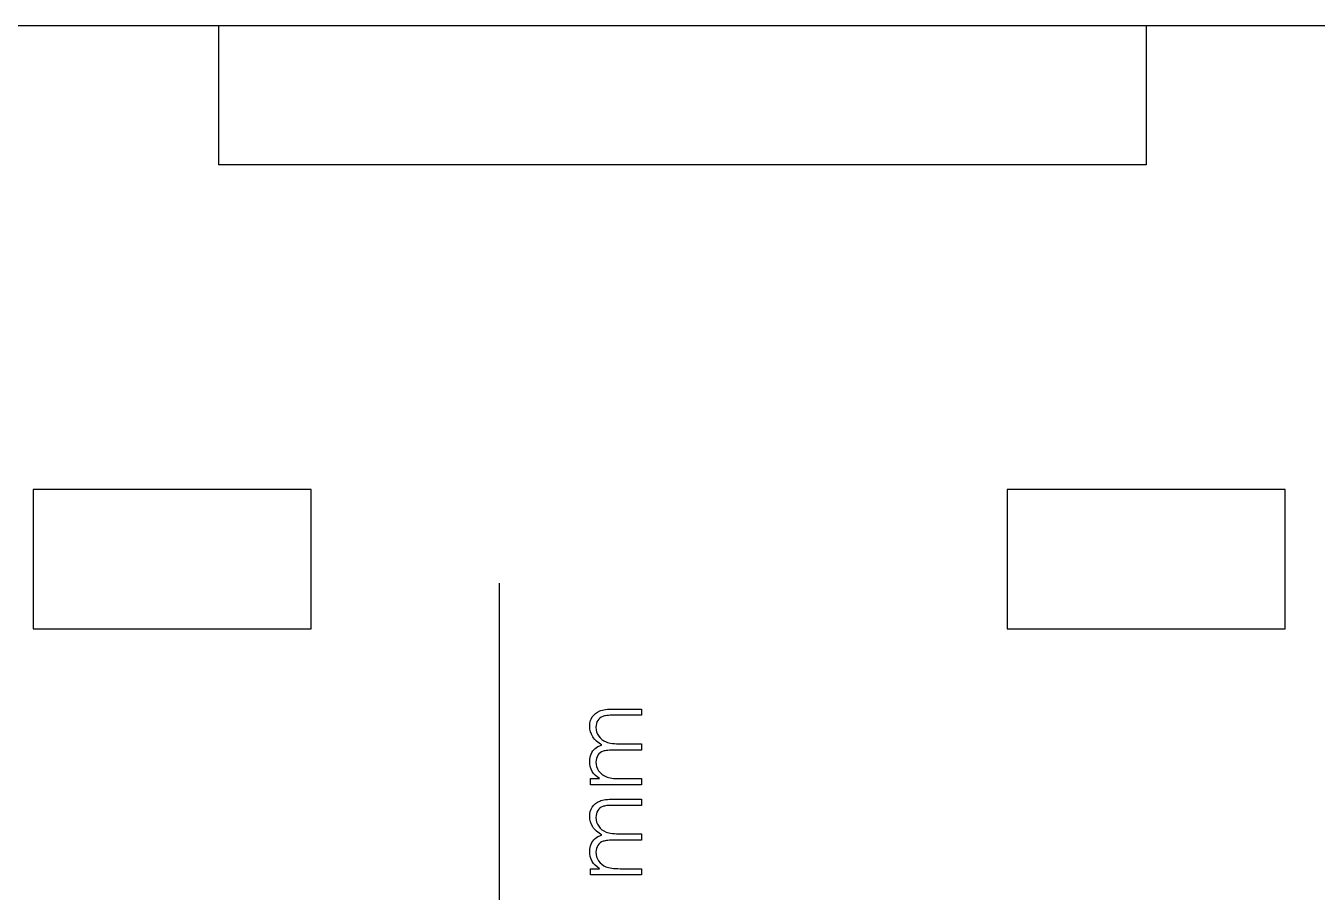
# Model space of a CAD drawing. Header units: millimetres. Extents: x -495 to 17, y 155 to 441.
# Drawn here: x -407.6 to -351.9, y 279.9 to 317.3 of the extents above; entities that cross this region are included whole.
import ezdxf

# ---------------------------------------------------------------- set-up
doc = ezdxf.new("R2010")
doc.units = ezdxf.units.MM

msp = doc.modelspace()

# ---------------------------------------------------------------- linework, layer by layer
at = {"color": 7, "linetype": 'Continuous', "lineweight": 25}
for p, q in [((-316.279, 317.286), (-495.279, 317.286)), ((-399.279, 317.286), (-399.279, 311.286)), ((-359.279, 317.286), (-359.279, 311.286)), ((-359.279, 311.286), (-399.279, 311.286)), ((-395.279, 297.286), (-407.279, 297.286)), ((-407.279, 297.286), (-407.279, 291.286)), ((-395.279, 291.286), (-395.279, 297.286)), ((-353.279, 297.286), (-365.279, 297.286)), ((-365.279, 297.286), (-365.279, 291.286)), ((-353.279, 291.286), (-353.279, 297.286)), ((-407.279, 291.286), (-395.279, 291.286)), ((-365.279, 291.286), (-353.279, 291.286))]:
    msp.add_line(p, q, dxfattribs=at)
at = {"color": 7, "linetype": 'Continuous'}
msp.add_line((-387.161, 164.056), (-387.161, 293.248), dxfattribs=at)
at = {"color": 7, "linetype": 'Continuous', "flags": 128}
for points in [[(-383.238, 284.556), (-383.238, 284.825), (-383.238, 284.825), (-382.857, 284.825), (-382.857, 284.825), (-382.956, 284.899), (-383.04, 284.975), (-383.109, 285.051), (-383.165, 285.129), (-383.165, 285.129), (-383.214, 285.238), (-383.249, 285.35), (-383.269, 285.464), (-383.276, 285.581), (-383.276, 285.581), (-383.272, 285.66), (-383.261, 285.737), (-383.241, 285.812), (-383.213, 285.885), (-383.179, 285.954), (-383.14, 286.016), (-383.096, 286.072), (-383.046, 286.121), (-382.989, 286.164), (-382.919, 286.206), (-382.839, 286.244), (-382.747, 286.279), (-382.747, 286.279), (-382.81, 286.315), (-382.869, 286.353), (-382.924, 286.394), (-382.975, 286.437), (-383.023, 286.482), (-383.067, 286.529), (-383.106, 286.578), (-383.142, 286.63), (-383.201, 286.737), (-383.243, 286.848), (-383.268, 286.963), (-383.276, 287.083), (-383.276, 287.083), (-383.269, 287.193), (-383.248, 287.296), (-383.213, 287.393), (-383.163, 287.483), (-383.1, 287.564), (-383.026, 287.634), (-382.941, 287.693), (-382.845, 287.741), (-382.791, 287.761), (-382.73, 287.777), (-382.663, 287.792), (-382.59, 287.804), (-382.51, 287.813), (-382.424, 287.82), (-382.332, 287.824), (-382.233, 287.825), (-382.233, 287.825), (-381.046, 287.825), (-381.046, 287.825), (-381.046, 287.556), (-381.046, 287.556), (-382.234, 287.556), (-382.234, 287.556), (-382.319, 287.555), (-382.396, 287.553), (-382.466, 287.548), (-382.53, 287.543), (-382.587, 287.536), (-382.637, 287.527), (-382.68, 287.517), (-382.716, 287.505), (-382.779, 287.475), (-382.835, 287.436), (-382.884, 287.387), (-382.927, 287.33), (-382.962, 287.266), (-382.987, 287.195), (-383.002, 287.119), (-383.007, 287.036), (-383.007, 287.036), (-382.999, 286.934), (-382.977, 286.838), (-382.939, 286.744), (-382.887, 286.656), (-382.822, 286.576), (-382.747, 286.507), (-382.662, 286.45), (-382.567, 286.404), (-382.513, 286.386), (-382.45, 286.369), (-382.379, 286.356), (-382.299, 286.345), (-382.212, 286.336), (-382.116, 286.33), (-382.011, 286.326), (-381.898, 286.325), (-381.898, 286.325), (-381.046, 286.325), (-381.046, 286.325), (-381.046, 286.056), (-381.046, 286.056), (-382.16, 286.056), (-382.16, 286.056), (-382.255, 286.055), (-382.342, 286.053), (-382.421, 286.048), (-382.492, 286.043), (-382.555, 286.036), (-382.609, 286.027), (-382.657, 286.017), (-382.696, 286.005), (-382.763, 285.976), (-382.823, 285.937), (-382.876, 285.888), (-382.922, 285.83), (-382.96, 285.765), (-382.986, 285.694), (-383.002, 285.617), (-383.007, 285.534), (-383.007, 285.534), (-383, 285.437), (-382.978, 285.342), (-382.941, 285.251), (-382.89, 285.163), (-382.826, 285.083), (-382.752, 285.013), (-382.669, 284.955), (-382.575, 284.908), (-382.522, 284.889), (-382.463, 284.872), (-382.397, 284.857), (-382.324, 284.846), (-382.245, 284.836), (-382.159, 284.83), (-382.067, 284.826), (-381.968, 284.825), (-381.968, 284.825), (-381.046, 284.825), (-381.046, 284.825), (-381.046, 284.556), (-381.046, 284.556), (-383.238, 284.556)], [(-383.238, 280.671), (-383.238, 280.94), (-383.238, 280.94), (-382.857, 280.94), (-382.857, 280.94), (-382.956, 281.015), (-383.04, 281.091), (-383.109, 281.167), (-383.165, 281.244), (-383.165, 281.244), (-383.214, 281.353), (-383.249, 281.465), (-383.269, 281.579), (-383.276, 281.696), (-383.276, 281.696), (-383.272, 281.776), (-383.261, 281.853), (-383.241, 281.928), (-383.213, 282), (-383.179, 282.07), (-383.14, 282.131), (-383.096, 282.187), (-383.046, 282.236), (-382.989, 282.28), (-382.919, 282.321), (-382.839, 282.359), (-382.747, 282.394), (-382.747, 282.394), (-382.81, 282.43), (-382.869, 282.469), (-382.924, 282.509), (-382.975, 282.552), (-383.023, 282.597), (-383.067, 282.644), (-383.106, 282.693), (-383.142, 282.745), (-383.201, 282.852), (-383.243, 282.964), (-383.268, 283.079), (-383.276, 283.198), (-383.276, 283.198), (-383.269, 283.308), (-383.248, 283.411), (-383.213, 283.508), (-383.163, 283.598), (-383.1, 283.679), (-383.026, 283.75), (-382.941, 283.809), (-382.845, 283.856), (-382.791, 283.876), (-382.73, 283.893), (-382.663, 283.907), (-382.59, 283.919), (-382.51, 283.928), (-382.424, 283.935), (-382.332, 283.939), (-382.233, 283.94), (-382.233, 283.94), (-381.046, 283.94), (-381.046, 283.94), (-381.046, 283.671), (-381.046, 283.671), (-382.234, 283.671), (-382.234, 283.671), (-382.319, 283.67), (-382.396, 283.668), (-382.466, 283.664), (-382.53, 283.658), (-382.587, 283.651), (-382.637, 283.642), (-382.68, 283.632), (-382.716, 283.62), (-382.779, 283.59), (-382.835, 283.551), (-382.884, 283.503), (-382.927, 283.446), (-382.962, 283.381), (-382.987, 283.311), (-383.002, 283.234), (-383.007, 283.151), (-383.007, 283.151), (-382.999, 283.05), (-382.977, 282.953), (-382.939, 282.86), (-382.887, 282.771), (-382.822, 282.691), (-382.747, 282.622), (-382.662, 282.565), (-382.567, 282.52), (-382.513, 282.501), (-382.45, 282.485), (-382.379, 282.472), (-382.299, 282.46), (-382.212, 282.452), (-382.116, 282.445), (-382.011, 282.442), (-381.898, 282.44), (-381.898, 282.44), (-381.046, 282.44), (-381.046, 282.44), (-381.046, 282.171), (-381.046, 282.171), (-382.16, 282.171), (-382.16, 282.171), (-382.255, 282.17), (-382.342, 282.168), (-382.421, 282.164), (-382.492, 282.158), (-382.555, 282.151), (-382.609, 282.143), (-382.657, 282.133), (-382.696, 282.121), (-382.763, 282.091), (-382.823, 282.052), (-382.876, 282.003), (-382.922, 281.946), (-382.96, 281.881), (-382.986, 281.809), (-383.002, 281.732), (-383.007, 281.649), (-383.007, 281.649), (-383, 281.552), (-382.978, 281.458), (-382.941, 281.366), (-382.89, 281.279), (-382.826, 281.198), (-382.752, 281.128), (-382.669, 281.07), (-382.575, 281.023), (-382.522, 281.004), (-382.463, 280.987), (-382.397, 280.973), (-382.324, 280.961), (-382.245, 280.952), (-382.159, 280.946), (-382.067, 280.942), (-381.968, 280.94), (-381.968, 280.94), (-381.046, 280.94), (-381.046, 280.94), (-381.046, 280.671), (-381.046, 280.671), (-383.238, 280.671)]]:
    msp.add_lwpolyline(points, dxfattribs=at)

doc.saveas('drawing.dxf')
